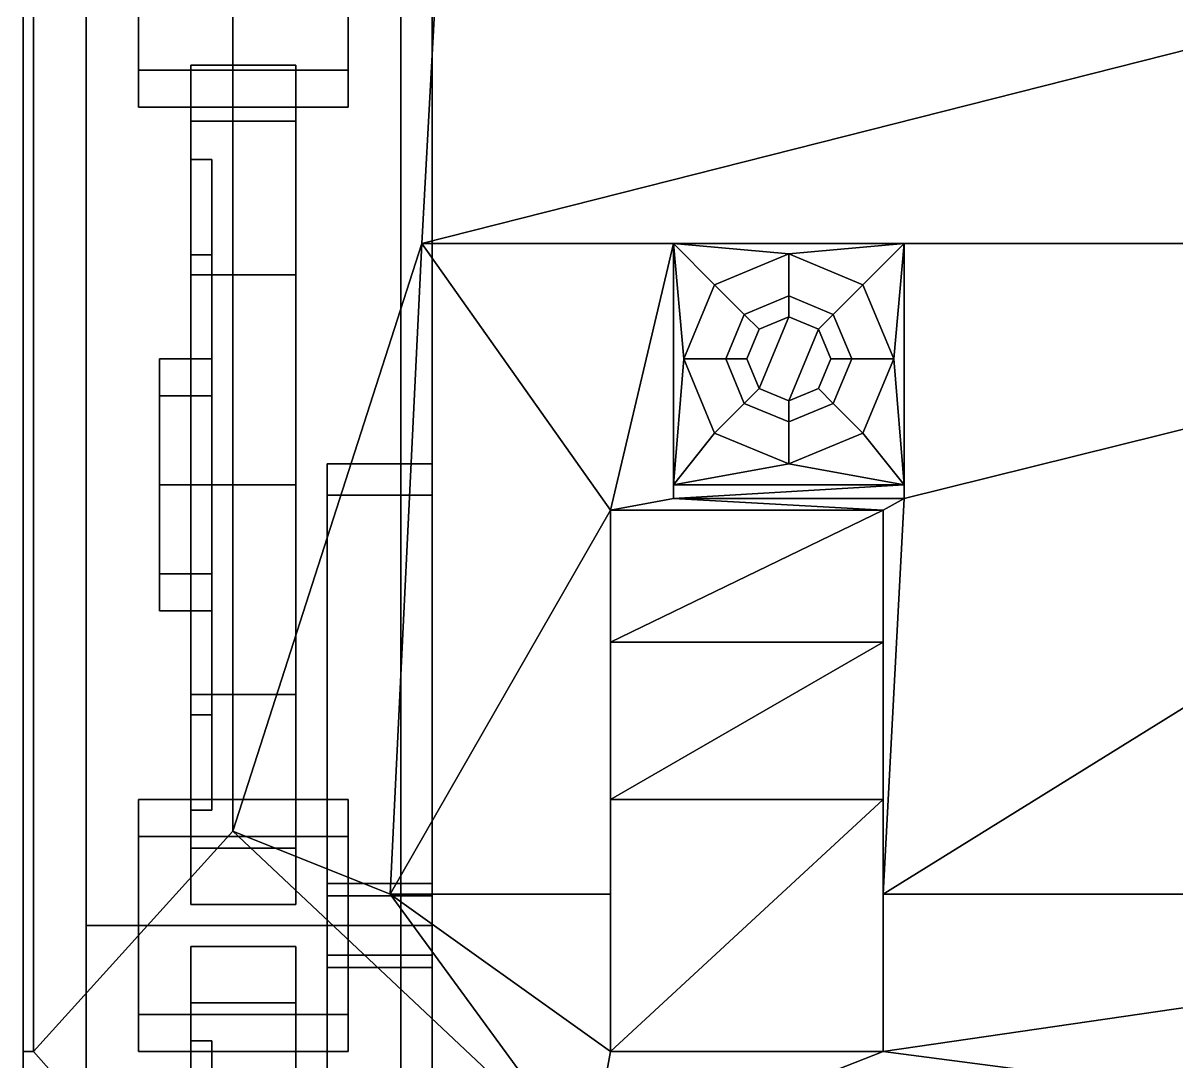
# Model space of a CAD drawing. Header units: millimetres. Extents: x -1.1 to 1.1, y -2.39 to 6.79.
# Drawn here: x -1.1 to 0, y -1.01 to -0.02 of the extents above; entities that cross this region are included whole.
import ezdxf

# ---------------------------------------------------------------- set-up
doc = ezdxf.new("R2010")
doc.units = ezdxf.units.MM
for name, color, linetype in [('fenders', 6, 'Continuous'), ('suspension', 5, 'Continuous'), ('tracks', 3, 'Continuous'), ('wheels', 2, 'Continuous')]:
    doc.layers.add(name, color=color, linetype=linetype)

msp = doc.modelspace()

# ---------------------------------------------------------------- linework, layer by layer
for points in [[(-0.71, 2.01, 1.05), (-0.71, 2.19, 0.4200000000000003), (-0.71, -1.46, 1), (-0.71, 0.5689280868385347, 1.049728629579376)], [(-0.71, 2.19, 0.4199999999999999), (-0.71, 2.1, 0.3300000000000003), (-0.71, -1.35, 0.33), (-0.71, -1.46, 1)], [(-0.71, -1.35, 0.33), (-0.71, 2.1, 0.3300000000000003), (0.71, 2.1, 0.3300000000000003), (0.71, -1.35, 0.33)], [(-0.9, -0.79, 1.65), (-0.9, 0.41, 1.62), (-1.09, 0.58, 1.01), (-1.09, -1, 1.07)], [(-0.71, -1.46, 1), (-0.71, 0.5577226520776869, 1.089936366074182), (-0.71, 0.5689280868385347, 1.049728629579376)], [(-0.71, -1.460000000000001, 0.9999999999999999), (-0.71, -1.429753086419753, 1.09), (-0.71, 0.5577226520776869, 1.089936366074182)], [(-0.7199999999999999, -0.23, 1.89), (-0.7000000000000007, 0.13, 1.89), (-0.9, 0.4100000000000004, 1.62), (-0.9, -0.79, 1.65)], [(-0.72, -0.23, 1.91), (0.72, -0.2300000000000001, 1.91), (0.7000000000000001, 0.13, 1.91), (-0.72, -0.23, 1.91)], [(-0.72, -0.23, 1.91), (0.7000000000000001, 0.13, 1.91), (-0.7000000000000001, 0.13, 1.91), (-0.72, -0.23, 1.91)], [(-0.7199999999999992, -0.23, 1.91), (-0.7000000000000001, 0.13, 1.91), (-0.7000000000000008, 0.1299999999999996, 1.890000000000001), (-0.72, -0.2299999999999998, 1.89)], [(-0.75, -0.85, 1.79), (-0.72, -0.2299999999999998, 1.89), (-0.9, -0.79, 1.65), (-0.75, -0.85, 1.79)], [(-0.54, -0.4840401146131806, 1.849025787965616), (-0.72, -0.23, 1.89), (-0.75, -0.85, 1.79), (-0.54, -0.4840401146131806, 1.849025787965616)], [(-0.48, -0.23, 1.89), (-0.72, -0.23, 1.89), (-0.54, -0.4840401146131806, 1.849025787965616), (-0.48, -0.23, 1.89)], [(0.7199999999999999, -0.2300000000000001, 1.91), (-0.7200000000000001, -0.23, 1.91), (-0.7200000000000009, -0.2300000000000005, 1.890000000000001), (0.7199999999999995, -0.2300000000000003, 1.89)], [(-0.48, -0.4730681818181818, 1.850795454545455), (-0.48, -0.23, 1.89), (-0.54, -0.4840401146131806, 1.849025787965616), (-0.48, -0.4730681818181818, 1.850795454545455)], [(-0.48, -0.4730681818181818, 1.850795454545455), (-0.4799999999999999, -0.46, 1.89), (-0.48, -0.23, 1.89), (-0.48, -0.4730681818181818, 1.850795454545455)], [(-0.4799999999999999, -0.4599999999999994, 1.89), (-0.47, -0.3400000000000001, 1.89), (-0.48, -0.23, 1.89), (-0.4799999999999999, -0.4599999999999994, 1.89)], [(-0.47, -0.3400000000000001, 1.89), (-0.4407106781186548, -0.2692893218813454, 1.89), (-0.48, -0.23, 1.89), (-0.47, -0.3400000000000001, 1.89)], [(-0.4407106781186548, -0.2692893218813454, 1.89), (-0.37, -0.2400000000000002, 1.89), (-0.48, -0.2299999999999999, 1.89), (-0.4407106781186548, -0.2692893218813454, 1.89)], [(-0.37, -0.2400000000000002, 1.89), (-0.26, -0.23, 1.89), (-0.4799999999999993, -0.23, 1.89), (-0.37, -0.2400000000000002, 1.89)], [(-0.2992893218813453, -0.2692893218813454, 1.89), (-0.2600000000000003, -0.23, 1.89), (-0.37, -0.2400000000000002, 1.89), (-0.2992893218813453, -0.2692893218813454, 1.89)], [(-0.27, -0.3400000000000001, 1.89), (-0.26, -0.23, 1.89), (-0.2992893218813453, -0.2692893218813454, 1.89), (-0.27, -0.3400000000000001, 1.89)], [(0.72, -0.23, 1.89), (-0.2799999999999999, -0.85, 1.79), (0.75, -0.8500000000000001, 1.79), (0.72, -0.23, 1.89)], [(0.7199999999999995, -0.2300000000000003, 1.89), (-0.26, -0.4730681818181818, 1.850795454545455), (-0.2799999999999998, -0.85, 1.79), (0.7199999999999995, -0.2300000000000003, 1.89)], [(-0.26, -0.46, 1.89), (-0.26, -0.23, 1.89), (-0.27, -0.3400000000000001, 1.89), (-0.26, -0.46, 1.89)], [(0.72, -0.23, 1.89), (-0.2599999999999999, -0.23, 1.89), (-0.26, -0.4730681818181818, 1.850795454545455), (0.72, -0.23, 1.89)], [(-0.26, -0.4730681818181818, 1.850795454545455), (-0.26, -0.23, 1.89), (-0.26, -0.46, 1.89), (-0.26, -0.4730681818181818, 1.850795454545455)], [(-0.37, -0.2400000000000002, 1.89), (-0.4407106781186548, -0.2692893218813454, 1.89), (-0.4124264068711929, -0.2975735931288073, 1.94), (-0.37, -0.2800000000000001, 1.94)], [(-0.2992893218813453, -0.2692893218813454, 1.89), (-0.37, -0.2400000000000002, 1.89), (-0.37, -0.2800000000000001, 1.94), (-0.3275735931288071, -0.2975735931288073, 1.94)], [(-0.4407106781186548, -0.2692893218813454, 1.89), (-0.47, -0.3400000000000001, 1.89), (-0.43, -0.3400000000000001, 1.94), (-0.4124264068711929, -0.2975735931288073, 1.94)], [(-0.27, -0.3400000000000001, 1.89), (-0.2992893218813453, -0.2692893218813454, 1.89), (-0.3275735931288071, -0.2975735931288073, 1.94), (-0.31, -0.3400000000000001, 1.94)], [(-0.37, -0.2800000000000001, 1.94), (-0.4124264068711929, -0.2975735931288073, 1.94), (-0.4124264068711929, -0.2975735931288073, 1.97), (-0.37, -0.2800000000000001, 1.97)], [(-0.37, -0.2800000000000001, 2.14), (-0.4124264068711929, -0.2975735931288073, 2.14), (-0.4124264068711929, -0.2975735931288073, 2.22), (-0.37, -0.2800000000000001, 2.22)], [(-0.37, -0.3000000000000001, 2.12), (-0.3982842712474619, -0.3117157287525382, 2.12), (-0.4124264068711929, -0.2975735931288073, 2.14), (-0.37, -0.2800000000000001, 2.14)], [(-0.37, -0.2800000000000001, 1.97), (-0.4124264068711929, -0.2975735931288073, 1.97), (-0.3982842712474619, -0.3117157287525382, 1.99), (-0.37, -0.3000000000000001, 1.99)], [(-0.3982842712474619, -0.3117157287525382, 2.240000000000001), (-0.37, -0.3000000000000001, 2.240000000000001), (-0.37, -0.2800000000000001, 2.220000000000001), (-0.4124264068711929, -0.2975735931288073, 2.220000000000001)], [(-0.3275735931288071, -0.2975735931288073, 1.94), (-0.37, -0.2800000000000001, 1.94), (-0.37, -0.2800000000000001, 1.97), (-0.3275735931288071, -0.2975735931288073, 1.97)], [(-0.3275735931288071, -0.2975735931288073, 2.14), (-0.37, -0.2800000000000001, 2.14), (-0.37, -0.2800000000000001, 2.22), (-0.3275735931288071, -0.2975735931288073, 2.22)], [(-0.3417157287525381, -0.3117157287525382, 2.12), (-0.37, -0.3000000000000001, 2.12), (-0.37, -0.2800000000000001, 2.14), (-0.3275735931288071, -0.2975735931288073, 2.14)], [(-0.3275735931288071, -0.2975735931288073, 1.97), (-0.37, -0.2800000000000001, 1.97), (-0.37, -0.3000000000000001, 1.99), (-0.3417157287525381, -0.3117157287525382, 1.99)], [(-0.37, -0.3000000000000001, 2.240000000000001), (-0.3417157287525381, -0.3117157287525382, 2.240000000000001), (-0.3275735931288071, -0.2975735931288073, 2.220000000000001), (-0.37, -0.2800000000000001, 2.220000000000001)], [(-0.4124264068711929, -0.2975735931288073, 1.94), (-0.43, -0.3400000000000001, 1.94), (-0.43, -0.3400000000000001, 1.97), (-0.4124264068711929, -0.2975735931288073, 1.97)], [(-0.4124264068711929, -0.2975735931288073, 2.14), (-0.43, -0.3400000000000001, 2.14), (-0.43, -0.3400000000000001, 2.22), (-0.4124264068711929, -0.2975735931288073, 2.22)], [(-0.3982842712474619, -0.3117157287525382, 2.12), (-0.41, -0.3400000000000001, 2.12), (-0.43, -0.3400000000000001, 2.14), (-0.4124264068711929, -0.2975735931288073, 2.14)], [(-0.4124264068711929, -0.2975735931288073, 1.97), (-0.43, -0.3400000000000001, 1.97), (-0.41, -0.3400000000000001, 1.99), (-0.3982842712474619, -0.3117157287525382, 1.99)], [(-0.41, -0.3400000000000001, 2.240000000000001), (-0.3982842712474619, -0.3117157287525382, 2.240000000000001), (-0.4124264068711929, -0.2975735931288073, 2.220000000000001), (-0.43, -0.3400000000000001, 2.220000000000001)], [(-0.37, -0.3000000000000001, 2.240000000000001), (-0.3982842712474619, -0.3117157287525382, 2.240000000000001), (-0.41, -0.3400000000000001, 2.240000000000001), (-0.398284271247462, -0.3682842712474617, 2.240000000000001)], [(-0.37, -0.3000000000000001, 1.99), (-0.3982842712474619, -0.3117157287525382, 1.99), (-0.3982842712474619, -0.3117157287525382, 2.12), (-0.37, -0.3000000000000001, 2.12)], [(-0.3417157287525381, -0.3117157287525382, 2.240000000000001), (-0.37, -0.3000000000000001, 2.240000000000001), (-0.398284271247462, -0.3682842712474617, 2.240000000000001), (-0.37, -0.3800000000000002, 2.240000000000001)], [(-0.3417157287525381, -0.3117157287525382, 1.99), (-0.37, -0.3000000000000001, 1.99), (-0.37, -0.3000000000000001, 2.12), (-0.3417157287525381, -0.3117157287525382, 2.12)], [(-0.33, -0.3400000000000001, 2.12), (-0.3417157287525381, -0.3117157287525382, 2.12), (-0.3275735931288071, -0.2975735931288073, 2.14), (-0.31, -0.3400000000000001, 2.14)], [(-0.31, -0.3400000000000001, 1.97), (-0.3275735931288071, -0.2975735931288073, 1.97), (-0.3417157287525381, -0.3117157287525382, 1.99), (-0.33, -0.3400000000000001, 1.99)], [(-0.3417157287525381, -0.3117157287525382, 2.240000000000001), (-0.33, -0.3400000000000001, 2.240000000000001), (-0.31, -0.3400000000000001, 2.220000000000001), (-0.3275735931288071, -0.2975735931288073, 2.220000000000001)], [(-0.31, -0.3400000000000001, 1.94), (-0.3275735931288071, -0.2975735931288073, 1.94), (-0.3275735931288071, -0.2975735931288073, 1.97), (-0.31, -0.3400000000000001, 1.97)], [(-0.31, -0.3400000000000001, 2.14), (-0.3275735931288071, -0.2975735931288073, 2.14), (-0.3275735931288071, -0.2975735931288073, 2.22), (-0.31, -0.3400000000000001, 2.22)], [(-0.3982842712474619, -0.3117157287525382, 1.99), (-0.41, -0.3400000000000001, 1.99), (-0.41, -0.3400000000000001, 2.12), (-0.3982842712474619, -0.3117157287525382, 2.12)], [(-0.33, -0.3400000000000001, 2.240000000000001), (-0.3417157287525381, -0.3117157287525382, 2.240000000000001), (-0.3700000000000001, -0.3799999999999998, 2.240000000000001), (-0.3417157287525381, -0.368284271247462, 2.240000000000001)], [(-0.33, -0.3400000000000001, 1.99), (-0.3417157287525381, -0.3117157287525382, 1.99), (-0.3417157287525381, -0.3117157287525382, 2.12), (-0.33, -0.3400000000000001, 2.12)], [(-0.48, -0.46, 1.89), (-0.4407106781186548, -0.4107106781186549, 1.89), (-0.47, -0.3400000000000001, 1.89), (-0.48, -0.46, 1.89)], [(-0.47, -0.3400000000000001, 1.89), (-0.4407106781186548, -0.4107106781186549, 1.89), (-0.4124264068711929, -0.3824264068711929, 1.94), (-0.43, -0.3400000000000001, 1.94)], [(-0.43, -0.3400000000000001, 1.94), (-0.4124264068711929, -0.3824264068711929, 1.94), (-0.4124264068711929, -0.3824264068711929, 1.97), (-0.43, -0.3400000000000001, 1.97)], [(-0.43, -0.3400000000000001, 2.14), (-0.4124264068711929, -0.3824264068711929, 2.14), (-0.4124264068711929, -0.3824264068711929, 2.22), (-0.43, -0.3400000000000001, 2.22)], [(-0.41, -0.3400000000000001, 2.12), (-0.3982842712474619, -0.368284271247462, 2.12), (-0.4124264068711929, -0.3824264068711929, 2.14), (-0.43, -0.3400000000000001, 2.14)], [(-0.43, -0.3400000000000001, 1.97), (-0.4124264068711929, -0.3824264068711929, 1.97), (-0.3982842712474619, -0.368284271247462, 1.99), (-0.41, -0.3400000000000001, 1.99)], [(-0.3982842712474619, -0.368284271247462, 2.240000000000001), (-0.41, -0.3400000000000001, 2.240000000000001), (-0.43, -0.3400000000000001, 2.220000000000001), (-0.4124264068711929, -0.3824264068711929, 2.220000000000001)], [(-0.41, -0.3400000000000001, 1.99), (-0.3982842712474619, -0.368284271247462, 1.99), (-0.3982842712474619, -0.368284271247462, 2.12), (-0.41, -0.3400000000000001, 2.12)], [(-0.3417157287525381, -0.368284271247462, 2.12), (-0.33, -0.3400000000000001, 2.12), (-0.31, -0.3400000000000001, 2.14), (-0.3275735931288071, -0.3824264068711929, 2.14)], [(-0.3417157287525381, -0.368284271247462, 1.99), (-0.33, -0.3400000000000001, 1.99), (-0.33, -0.3400000000000001, 2.12), (-0.3417157287525381, -0.368284271247462, 2.12)], [(-0.3275735931288071, -0.3824264068711929, 1.97), (-0.31, -0.3400000000000001, 1.97), (-0.33, -0.3400000000000001, 1.99), (-0.3417157287525381, -0.368284271247462, 1.99)], [(-0.33, -0.3400000000000001, 2.240000000000001), (-0.3417157287525381, -0.368284271247462, 2.240000000000001), (-0.3275735931288071, -0.3824264068711929, 2.220000000000001), (-0.31, -0.3400000000000001, 2.220000000000001)], [(-0.3275735931288071, -0.3824264068711929, 1.94), (-0.31, -0.3400000000000001, 1.94), (-0.31, -0.3400000000000001, 1.97), (-0.3275735931288071, -0.3824264068711929, 1.97)], [(-0.2992893218813453, -0.410710678118655, 1.89), (-0.27, -0.3400000000000001, 1.89), (-0.31, -0.3400000000000001, 1.94), (-0.3275735931288071, -0.3824264068711929, 1.94)], [(-0.3275735931288071, -0.3824264068711929, 2.14), (-0.31, -0.3400000000000001, 2.14), (-0.31, -0.3400000000000001, 2.22), (-0.3275735931288071, -0.3824264068711929, 2.22)], [(-0.26, -0.46, 1.89), (-0.27, -0.3400000000000001, 1.89), (-0.2992893218813453, -0.410710678118655, 1.89), (-0.26, -0.46, 1.89)], [(-0.3982842712474619, -0.368284271247462, 2.12), (-0.37, -0.3800000000000002, 2.12), (-0.37, -0.4000000000000002, 2.14), (-0.4124264068711929, -0.3824264068711929, 2.14)], [(-0.4124264068711929, -0.3824264068711929, 1.97), (-0.37, -0.4000000000000002, 1.97), (-0.37, -0.3800000000000002, 1.99), (-0.3982842712474619, -0.368284271247462, 1.99)], [(-0.37, -0.3800000000000002, 2.240000000000001), (-0.3982842712474619, -0.368284271247462, 2.240000000000001), (-0.4124264068711929, -0.3824264068711929, 2.220000000000001), (-0.37, -0.4000000000000001, 2.220000000000001)], [(-0.3982842712474619, -0.368284271247462, 1.99), (-0.37, -0.3800000000000002, 1.99), (-0.37, -0.3800000000000002, 2.12), (-0.3982842712474619, -0.368284271247462, 2.12)], [(-0.37, -0.3800000000000002, 2.12), (-0.3417157287525381, -0.368284271247462, 2.12), (-0.3275735931288071, -0.3824264068711929, 2.14), (-0.37, -0.4000000000000002, 2.14)], [(-0.37, -0.3800000000000002, 1.99), (-0.3417157287525381, -0.368284271247462, 1.99), (-0.3417157287525381, -0.368284271247462, 2.12), (-0.37, -0.3800000000000002, 2.12)], [(-0.37, -0.4000000000000002, 1.97), (-0.3275735931288071, -0.3824264068711929, 1.97), (-0.3417157287525381, -0.368284271247462, 1.99), (-0.37, -0.3800000000000002, 1.99)], [(-0.3417157287525381, -0.368284271247462, 2.240000000000001), (-0.37, -0.3800000000000002, 2.240000000000001), (-0.37, -0.4000000000000001, 2.220000000000001), (-0.3275735931288071, -0.3824264068711929, 2.220000000000001)], [(-0.4407106781186548, -0.4107106781186549, 1.89), (-0.37, -0.4400000000000001, 1.89), (-0.37, -0.4000000000000002, 1.94), (-0.4124264068711929, -0.3824264068711929, 1.94)], [(-0.4124264068711929, -0.3824264068711929, 1.94), (-0.37, -0.4000000000000002, 1.94), (-0.37, -0.4000000000000002, 1.97), (-0.4124264068711929, -0.3824264068711929, 1.97)], [(-0.4124264068711929, -0.3824264068711929, 2.14), (-0.37, -0.4000000000000002, 2.14), (-0.37, -0.4000000000000002, 2.22), (-0.4124264068711929, -0.3824264068711929, 2.22)], [(-0.37, -0.4000000000000002, 1.94), (-0.3275735931288071, -0.3824264068711929, 1.94), (-0.3275735931288071, -0.3824264068711929, 1.97), (-0.37, -0.4000000000000002, 1.97)], [(-0.37, -0.4400000000000001, 1.89), (-0.2992893218813453, -0.410710678118655, 1.89), (-0.3275735931288071, -0.3824264068711929, 1.94), (-0.37, -0.4000000000000002, 1.94)], [(-0.37, -0.4000000000000002, 2.14), (-0.3275735931288071, -0.3824264068711929, 2.14), (-0.3275735931288071, -0.3824264068711929, 2.22), (-0.37, -0.4000000000000002, 2.22)], [(-0.48, -0.46, 1.89), (-0.37, -0.4400000000000001, 1.89), (-0.4407106781186548, -0.4107106781186549, 1.89), (-0.48, -0.46, 1.89)], [(-0.26, -0.46, 1.89), (-0.2992893218813453, -0.410710678118655, 1.89), (-0.37, -0.4400000000000001, 1.89), (-0.26, -0.46, 1.89)], [(-0.4799999999999996, -0.46, 1.89), (-0.26, -0.46, 1.89), (-0.37, -0.4400000000000001, 1.89), (-0.4799999999999996, -0.46, 1.89)], [(-0.48, -0.4730681818181818, 1.850795454545455), (-0.26, -0.4730681818181818, 1.850795454545455), (-0.26, -0.46, 1.89), (-0.48, -0.4730681818181818, 1.850795454545455)], [(-0.48, -0.4730681818181818, 1.850795454545455), (-0.26, -0.46, 1.89), (-0.48, -0.46, 1.89), (-0.48, -0.4730681818181818, 1.850795454545455)], [(-0.54, -0.4840401146131806, 1.849025787965616), (-0.28, -0.4840401146131806, 1.849025787965616), (-0.48, -0.4730681818181818, 1.850795454545455), (-0.54, -0.4840401146131806, 1.849025787965616)], [(-0.28, -0.4840401146131806, 1.849025787965616), (-0.26, -0.4730681818181818, 1.850795454545455), (-0.48, -0.4730681818181818, 1.850795454545455), (-0.28, -0.4840401146131806, 1.849025787965616)], [(-0.26, -0.4730681818181818, 1.850795454545455), (-0.28, -0.4840401146131806, 1.849025787965616), (-0.2799999999999998, -0.85, 1.79), (-0.26, -0.4730681818181818, 1.850795454545455)], [(-0.54, -0.8499999999999999, 1.79), (-0.54, -0.4840401146131806, 1.849025787965616), (-0.7499999999999997, -0.8500000000000001, 1.79), (-0.54, -0.8499999999999999, 1.79)], [(-0.54, -0.61, 1.93), (-0.28, -0.61, 1.93), (-0.28, -0.4840401146131806, 1.849025787965616), (-0.54, -0.61, 1.93)], [(-0.54, -0.61, 1.93), (-0.28, -0.4840401146131806, 1.849025787965616), (-0.54, -0.4840401146131806, 1.849025787965616), (-0.54, -0.61, 1.93)], [(-0.54, -0.76, 1.97), (-0.54, -0.4840401146131806, 1.849025787965616), (-0.54, -0.8499999999999999, 1.79), (-0.54, -0.76, 1.97)], [(-0.54, -0.61, 1.93), (-0.54, -0.4840401146131806, 1.849025787965616), (-0.54, -0.76, 1.97), (-0.54, -0.61, 1.93)], [(-0.2799999999999997, -0.8499999999999999, 1.79), (-0.28, -0.4840401146131806, 1.849025787965616), (-0.28, -0.76, 1.97), (-0.2799999999999997, -0.8499999999999999, 1.79)], [(-0.28, -0.76, 1.97), (-0.28, -0.4840401146131806, 1.849025787965616), (-0.28, -0.61, 1.93), (-0.28, -0.76, 1.97)], [(-0.54, -0.76, 1.97), (-0.28, -0.61, 1.93), (-0.54, -0.61, 1.93), (-0.54, -0.76, 1.97)], [(-0.54, -0.76, 1.97), (-0.28, -0.76, 1.97), (-0.28, -0.61, 1.93), (-0.54, -0.76, 1.97)], [(-0.54, -1, 1.96), (-0.28, -0.76, 1.97), (-0.54, -0.76, 1.97), (-0.54, -1, 1.96)], [(-0.54, -1, 1.96), (-0.28, -1, 1.96), (-0.28, -0.76, 1.97), (-0.54, -1, 1.96)], [(-0.54, -1, 1.96), (-0.54, -0.76, 1.97), (-0.54, -0.8499999999999999, 1.79), (-0.54, -1, 1.96)], [(-0.2800000000000001, -0.8499999999999999, 1.79), (-0.28, -0.76, 1.97), (-0.28, -1, 1.96), (-0.2800000000000001, -0.8499999999999999, 1.79)], [(-0.56, -1.11, 1.74), (-0.9, -0.79, 1.65), (-1.09, -1, 1.07), (-0.71, -1.429753086419753, 1.09)], [(-0.56, -1.11, 1.74), (-0.75, -0.8499999999999999, 1.79), (-0.9, -0.79, 1.65), (-0.56, -1.11, 1.74)], [(-0.56, -1.11, 1.74), (-0.54, -1, 1.761153846153846), (-0.75, -0.8499999999999999, 1.79), (-0.56, -1.11, 1.74)], [(-0.54, -1, 1.761153846153846), (-0.54, -0.8499999999999999, 1.79), (-0.75, -0.8499999999999999, 1.79), (-0.54, -1, 1.761153846153846)], [(-0.54, -1, 1.761153846153846), (-0.54, -1, 1.96), (-0.54, -0.8499999999999999, 1.79), (-0.54, -1, 1.761153846153846)], [(-0.28, -1, 1.761153846153846), (0.75, -0.8500000000000001, 1.79), (-0.2799999999999999, -0.85, 1.79), (-0.28, -1, 1.761153846153846)], [(0.56, -1.11, 1.74), (0.75, -0.8500000000000001, 1.79), (-0.2800000000000001, -1, 1.761153846153846), (0.56, -1.11, 1.74)], [(-0.2800000000000002, -1, 1.761153846153846), (-0.2799999999999997, -0.85, 1.79), (-0.28, -1, 1.96), (-0.2800000000000002, -1, 1.761153846153846)], [(-0.56, -1.11, 1.74), (0.56, -1.11, 1.74), (-0.28, -1, 1.761153846153846), (-0.56, -1.11, 1.74)], [(-0.56, -1.11, 1.74), (-0.28, -1, 1.761153846153846), (-0.54, -1, 1.761153846153846), (-0.56, -1.11, 1.74)], [(-0.54, -1, 1.761153846153846), (-0.28, -1, 1.96), (-0.54, -1, 1.96), (-0.54, -1, 1.761153846153846)], [(-0.54, -1, 1.761153846153846), (-0.28, -1, 1.761153846153846), (-0.28, -1, 1.96), (-0.54, -1, 1.761153846153846)]]:
    msp.add_3dface(points)
at = {"layer": 'fenders'}
for points in [[(-1.09, -1, 1.07), (-1.09, 0.5800000000000001, 1.01), (-1.1, 0.5800000000000001, 1.01), (-1.1, -1, 1.07)], [(-1.1, -1, 1.07), (-1.1, 0.5800000000000001, 1.01), (-1.1, 0.5800000000000001, 0.98), (-1.1, -1, 1.04)], [(-0.71, -1.429753086419753, 1.09), (-1.09, -1, 1.07), (-1.1, -0.9999999999999998, 1.07), (-1.1, -1.43, 1.09)], [(-1.1, -1.43, 1.09), (-1.1, -0.9999999999999998, 1.07), (-1.1, -0.9999999999999998, 1.04), (-1.1, -1.43, 1.06)]]:
    msp.add_3dface(points, dxfattribs=at)
at = {"layer": 'suspension'}
for points in [[(-0.81, -0.4399999999999997, 0.52), (-0.81, -0.4399999999999997, 0.38), (-0.81, -0.47, 0.38), (-0.81, -0.88, 0.41)], [(-0.81, -0.47, 0.38), (-0.81, -0.4399999999999997, 0.38), (-0.71, -0.4399999999999997, 0.38), (-0.71, -0.47, 0.38)], [(-0.81, -0.8399999999999999, 0.65), (-0.81, -0.4399999999999997, 0.52), (-0.8099999999999999, -0.8799999999999997, 0.41), (-0.8099999999999999, -0.8399999999999999, 0.65)], [(-0.71, -0.8399999999999999, 0.65), (-0.71, -0.4399999999999997, 0.52), (-0.81, -0.4399999999999997, 0.52), (-0.81, -0.8399999999999999, 0.65)], [(-0.71, -0.4399999999999997, 0.52), (-0.71, -0.4399999999999997, 0.38), (-0.81, -0.4399999999999997, 0.38), (-0.81, -0.4399999999999997, 0.52)], [(-0.81, -0.88, 0.41), (-0.81, -0.47, 0.38), (-0.71, -0.47, 0.38), (-0.71, -0.88, 0.41)], [(-0.8099999999999999, -0.8799999999999997, 0.41), (-0.81, -1.32, 0.52), (-0.8099999999999999, -0.9199999999999998, 0.65), (-0.8099999999999999, -0.8399999999999999, 0.65)], [(-0.81, -0.851715728752538, 0.3417157287525381), (-0.81, -0.8399999999999999, 0.37), (-0.7100000000000001, -0.8399999999999999, 0.37), (-0.7100000000000001, -0.851715728752538, 0.3417157287525381)], [(-0.81, -0.8399999999999999, 0.37), (-0.81, -0.851715728752538, 0.3982842712474619), (-0.7100000000000001, -0.851715728752538, 0.3982842712474619), (-0.7100000000000001, -0.8399999999999999, 0.37)], [(-0.81, -0.8399999999999999, 0.37), (-0.81, -0.9082842712474618, 0.3982842712474619), (-0.81, -0.8799999999999999, 0.41), (-0.81, -0.851715728752538, 0.3982842712474619)], [(-0.81, -0.851715728752538, 0.3417157287525381), (-0.81, -0.9199999999999999, 0.37), (-0.81, -0.9082842712474618, 0.3982842712474619), (-0.81, -0.8399999999999999, 0.37)], [(-0.8099999999999999, -0.8399999999999999, 0.65), (-0.8099999999999999, -0.9199999999999998, 0.65), (-0.7099999999999999, -0.9199999999999998, 0.65), (-0.71, -0.8399999999999999, 0.65)], [(-0.81, -0.8799999999999999, 0.33), (-0.81, -0.851715728752538, 0.3417157287525381), (-0.7100000000000001, -0.851715728752538, 0.3417157287525381), (-0.7100000000000001, -0.8799999999999999, 0.33)], [(-0.81, -0.851715728752538, 0.3982842712474619), (-0.81, -0.8799999999999999, 0.41), (-0.7100000000000001, -0.8799999999999999, 0.41), (-0.7100000000000001, -0.851715728752538, 0.3982842712474619)], [(-0.81, -0.8799999999999999, 0.33), (-0.81, -0.9082842712474618, 0.3417157287525381), (-0.81, -0.9199999999999999, 0.37), (-0.81, -0.851715728752538, 0.3417157287525381)], [(-0.81, -0.9082842712474618, 0.3417157287525381), (-0.81, -0.8799999999999999, 0.33), (-0.7100000000000001, -0.8799999999999999, 0.33), (-0.7100000000000001, -0.9082842712474618, 0.3417157287525381)], [(-0.81, -0.8799999999999999, 0.41), (-0.81, -0.9082842712474618, 0.3982842712474619), (-0.7100000000000001, -0.9082842712474618, 0.3982842712474619), (-0.7100000000000001, -0.8799999999999999, 0.41)], [(-0.8099999999999999, -1.29, 0.38), (-0.81, -1.32, 0.38), (-0.81, -1.32, 0.52), (-0.8099999999999999, -0.8799999999999997, 0.41)], [(-0.7099999999999999, -0.8799999999999997, 0.41), (-0.7099999999999999, -1.29, 0.38), (-0.8099999999999999, -1.29, 0.38), (-0.8099999999999999, -0.8799999999999997, 0.41)], [(-0.81, -0.9199999999999999, 0.37), (-0.81, -0.9082842712474618, 0.3417157287525381), (-0.7100000000000001, -0.9082842712474618, 0.3417157287525381), (-0.7100000000000001, -0.9199999999999999, 0.37)], [(-0.81, -0.9082842712474618, 0.3982842712474619), (-0.81, -0.9199999999999999, 0.37), (-0.7100000000000001, -0.9199999999999999, 0.37), (-0.7100000000000001, -0.9082842712474618, 0.3982842712474619)], [(-0.8099999999999999, -0.9199999999999998, 0.65), (-0.81, -1.32, 0.52), (-0.71, -1.32, 0.52), (-0.7099999999999999, -0.9199999999999998, 0.65)]]:
    msp.add_3dface(points, dxfattribs=at)
at = {"layer": 'tracks'}
for points in [[(-0.74, 1.4, -0.0199999999999998), (-0.74, -1.38, -0.0199999999999998), (-1.04, -1.38, -0.0199999999999998), (-1.04, 1.4, -0.0199999999999998)], [(-1.04, 1.4, -0.0199999999999998), (-1.04, -1.38, -0.0199999999999998), (-1.04, -1.37), (-1.04, 1.39)], [(-0.74, -1.37), (-0.74, -1.38, -0.0199999999999998), (-0.74, 1.4, -0.0199999999999998), (-0.74, 1.39)], [(-1.04, 1.39), (-1.04, -1.37), (-0.74, -1.37), (-0.74, 1.39)], [(-1.04, 0.02000000000000002, 0.92), (-1.04, -0.88, 0.99), (-0.74, -0.88, 0.99), (-0.74, 0.02000000000000002, 0.92)], [(-1.04, -0.88, 0.97), (-1.04, -0.88, 0.99), (-1.04, 0.02000000000000002, 0.92), (-1.04, 0.02000000000000002, 0.9)], [(-0.74, 0.02000000000000002, 0.9), (-0.74, -0.88, 0.97), (-1.04, -0.88, 0.97), (-1.04, 0.02000000000000002, 0.9)], [(-0.74, 0.02000000000000002, 0.92), (-0.74, -0.88, 0.99), (-0.74, -0.88, 0.97), (-0.74, 0.02000000000000002, 0.9)], [(-1.04, -1.96, 1), (-1.04, -1.96, 1.02), (-1.04, -0.88, 0.99), (-1.04, -0.88, 0.97)], [(-1.04, -0.88, 0.99), (-1.04, -1.96, 1.02), (-0.74, -1.96, 1.02), (-0.74, -0.88, 0.99)], [(-0.74, -0.88, 0.97), (-0.74, -1.96, 1), (-1.04, -1.96, 1), (-1.04, -0.88, 0.97)], [(-0.74, -0.88, 0.99), (-0.74, -1.96, 1.02), (-0.74, -1.96, 1), (-0.74, -0.88, 0.97)]]:
    msp.add_3dface(points, dxfattribs=at)
at = {"layer": 'wheels'}
for points in [[(-0.99, 0.1048528137423857, 0.8648528137423858), (-0.99, 0.02000000000000002, 0.66), (-0.99, -0.06485281374238568, 0.6951471862576143), (-0.99, -0.1, 0.78)], [(-0.99, 0.01999999999999999, 0.9), (-0.99, 0.1048528137423857, 0.8648528137423858), (-0.99, -0.09999999999999998, 0.78), (-0.99, -0.0648528137423857, 0.8648528137423858)], [(-0.79, 0.02000000000000002, 0.66), (-0.79, -0.06485281374238568, 0.6951471862576143), (-0.99, -0.06485281374238568, 0.6951471862576143), (-0.99, 0.02000000000000002, 0.66)], [(-0.79, -0.0648528137423857, 0.8648528137423858), (-0.79, 0.01999999999999999, 0.9), (-0.99, 0.01999999999999999, 0.9), (-0.99, -0.0648528137423857, 0.8648528137423858)], [(-0.79, -0.06485281374238568, 0.6951471862576143), (-0.79, -0.09999999999999999, 0.78), (-0.99, -0.09999999999999999, 0.78), (-0.99, -0.06485281374238568, 0.6951471862576143)], [(-0.79, -0.09999999999999999, 0.78), (-0.79, -0.0648528137423857, 0.8648528137423858), (-0.99, -0.0648528137423857, 0.8648528137423858), (-0.99, -0.09999999999999999, 0.78)], [(-0.94, -0.1135898384862246, 0.6000000000000003), (-0.94, -0.05999999999999983, 0.4000000000000004), (-0.94, -0.1499999999999999, 0.4), (-0.94, -0.2407968978321702, 0.6192031021678297)], [(-0.84, -0.1135898384862246, 0.6000000000000002), (-0.84, -0.05999999999999983, 0.4000000000000002), (-0.94, -0.05999999999999983, 0.4000000000000002), (-0.94, -0.1135898384862246, 0.6000000000000002)], [(-0.94, -0.05999999999999983, 0.3999999999999999), (-0.94, -0.1135898384862244, 0.2), (-0.94, -0.2407968978321702, 0.1807968978321701), (-0.94, -0.1500000000000001, 0.3999999999999999)], [(-0.84, -0.05999999999999983, 0.4000000000000002), (-0.84, -0.1135898384862244, 0.2000000000000003), (-0.94, -0.1135898384862244, 0.2000000000000003), (-0.94, -0.05999999999999983, 0.4000000000000002)], [(-0.84, -0.86, 0.4), (-0.84, -0.1135898384862244, 0.2000000000000003), (-0.84, -0.05999999999999983, 0.4), (-0.84, -0.8064101615137755, 0.6)], [(-0.84, -0.8064101615137755, 0.6), (-0.84, -0.05999999999999983, 0.4), (-0.84, -0.1135898384862246, 0.6000000000000002), (-0.84, -0.6599999999999999, 0.7464101615137755)], [(-0.94, -0.1135898384862244, 0.2), (-0.94, -0.2599999999999996, 0.05358983848622456), (-0.94, -0.2407968978321702, 0.1807968978321701)], [(-0.84, -0.1135898384862244, 0.2000000000000003), (-0.84, -0.2599999999999998, 0.05358983848622462), (-0.94, -0.2599999999999998, 0.05358983848622462), (-0.94, -0.1135898384862244, 0.2000000000000003)], [(-0.84, -0.26, 0.7464101615137755), (-0.84, -0.1135898384862246, 0.6000000000000002), (-0.94, -0.1135898384862246, 0.6000000000000002), (-0.94, -0.26, 0.7464101615137755)], [(-0.94, -0.26, 0.7464101615137755), (-0.94, -0.1135898384862246, 0.6000000000000002), (-0.94, -0.2407968978321702, 0.6192031021678297)], [(-0.84, -0.6599999999999999, 0.7464101615137755), (-0.84, -0.1135898384862246, 0.6000000000000002), (-0.84, -0.26, 0.7464101615137755), (-0.84, -0.46, 0.8)], [(-0.84, -0.8064101615137755, 0.2000000000000001), (-0.84, -0.2599999999999998, 0.05358983848622462), (-0.84, -0.1135898384862244, 0.2), (-0.84, -0.86, 0.4)], [(-0.9199999999999999, -0.1499999999999999, 0.4), (-0.9199999999999999, -0.2407968978321702, 0.6192031021678297), (-0.94, -0.2407968978321702, 0.6192031021678297), (-0.94, -0.1499999999999999, 0.4)], [(-0.9199999999999999, -0.2407968978321702, 0.1807968978321702), (-0.9199999999999999, -0.1499999999999999, 0.4), (-0.94, -0.1499999999999999, 0.4), (-0.94, -0.2407968978321702, 0.1807968978321702)], [(-0.9199999999999999, -0.2407968978321702, 0.6192031021678297), (-0.9199999999999999, -0.1499999999999999, 0.4), (-0.9199999999999999, -0.3399999999999999, 0.4000000000000002), (-0.9199999999999999, -0.3751471862576141, 0.4848528137423859)], [(-0.9199999999999999, -0.1499999999999999, 0.4), (-0.9199999999999999, -0.2407968978321702, 0.1807968978321702), (-0.9199999999999999, -0.3751471862576141, 0.3151471862576143), (-0.9199999999999999, -0.3399999999999999, 0.4000000000000002)], [(-0.9199999999999999, -0.2407968978321702, 0.6192031021678297), (-0.9199999999999999, -0.46, 0.71), (-0.94, -0.46, 0.71), (-0.94, -0.2407968978321702, 0.6192031021678297)], [(-0.94, -0.46, 0.8), (-0.94, -0.26, 0.7464101615137755), (-0.94, -0.2407968978321702, 0.6192031021678297), (-0.94, -0.46, 0.71)], [(-0.9199999999999999, -0.46, 0.09000000000000002), (-0.9199999999999999, -0.2407968978321702, 0.1807968978321702), (-0.94, -0.2407968978321702, 0.1807968978321702), (-0.94, -0.46, 0.09000000000000002)], [(-0.94, -0.2599999999999996, 0.05358983848622456), (-0.94, -0.4599999999999995), (-0.94, -0.4599999999999997, 0.08999999999999986), (-0.94, -0.2407968978321702, 0.1807968978321701)], [(-0.9199999999999999, -0.2407968978321702, 0.1807968978321702), (-0.9199999999999999, -0.46, 0.09000000000000002), (-0.9199999999999999, -0.4600000000000002, 0.28), (-0.9199999999999999, -0.3751471862576141, 0.3151471862576143)], [(-0.9199999999999999, -0.46, 0.71), (-0.9199999999999999, -0.2407968978321702, 0.6192031021678297), (-0.9199999999999999, -0.3751471862576141, 0.4848528137423859), (-0.9199999999999999, -0.46, 0.52)], [(-0.84, -0.46, 0.8), (-0.84, -0.26, 0.7464101615137755), (-0.94, -0.26, 0.7464101615137755), (-0.94, -0.46, 0.8)], [(-0.84, -0.2599999999999998, 0.05358983848622462), (-0.84, -0.46), (-0.94, -0.46), (-0.94, -0.2599999999999998, 0.05358983848622462)], [(-0.84, -0.6599999999999999, 0.05358983848622456), (-0.84, -0.46), (-0.84, -0.2599999999999998, 0.05358983848622462), (-0.84, -0.8064101615137755, 0.2000000000000001)], [(-0.97, -0.5448528137423856, 0.4848528137423857), (-0.97, -0.3400000000000001, 0.4), (-0.97, -0.3751471862576143, 0.3151471862576143), (-0.97, -0.5799999999999998, 0.4)], [(-0.97, -0.46, 0.52), (-0.97, -0.3751471862576143, 0.4848528137423858), (-0.97, -0.3400000000000001, 0.4), (-0.97, -0.5448528137423856, 0.4848528137423857)], [(-0.9199999999999999, -0.3400000000000001, 0.4), (-0.9199999999999999, -0.3751471862576143, 0.3151471862576143), (-0.97, -0.3751471862576143, 0.3151471862576143), (-0.97, -0.3400000000000001, 0.4)], [(-0.9199999999999999, -0.3751471862576143, 0.4848528137423858), (-0.9199999999999999, -0.3400000000000001, 0.4), (-0.97, -0.3400000000000001, 0.4), (-0.97, -0.3751471862576143, 0.4848528137423858)], [(-0.9199999999999999, -0.46, 0.52), (-0.9199999999999999, -0.3751471862576143, 0.4848528137423858), (-0.97, -0.3751471862576143, 0.4848528137423858), (-0.97, -0.46, 0.52)], [(-0.97, -0.5799999999999998, 0.4), (-0.97, -0.3751471862576143, 0.3151471862576143), (-0.97, -0.46, 0.28), (-0.97, -0.5448528137423856, 0.3151471862576143)], [(-0.9199999999999999, -0.3751471862576143, 0.3151471862576143), (-0.9199999999999999, -0.46, 0.28), (-0.97, -0.46, 0.28), (-0.97, -0.3751471862576143, 0.3151471862576143)], [(-0.9199999999999999, -0.46, 0.28), (-0.9199999999999999, -0.5448528137423856, 0.3151471862576143), (-0.97, -0.5448528137423856, 0.3151471862576143), (-0.97, -0.46, 0.28)], [(-0.9199999999999999, -0.5448528137423856, 0.4848528137423857), (-0.9199999999999999, -0.46, 0.52), (-0.97, -0.46, 0.52), (-0.97, -0.5448528137423856, 0.4848528137423857)], [(-0.94, -0.46), (-0.94, -0.6599999999999999, 0.05358983848622445), (-0.94, -0.6792031021678298, 0.1807968978321702), (-0.94, -0.46, 0.09000000000000008)], [(-0.84, -0.46), (-0.84, -0.6599999999999999, 0.05358983848622456), (-0.94, -0.6599999999999999, 0.05358983848622456), (-0.94, -0.46)], [(-0.9199999999999999, -0.6792031021678298, 0.1807968978321703), (-0.9199999999999999, -0.46, 0.09000000000000002), (-0.94, -0.46, 0.09000000000000002), (-0.94, -0.6792031021678298, 0.1807968978321703)], [(-0.94, -0.6600000000000006, 0.7464101615137751), (-0.94, -0.4600000000000006, 0.8000000000000002), (-0.94, -0.4600000000000002, 0.7100000000000001), (-0.94, -0.6792031021678298, 0.6192031021678296)], [(-0.84, -0.6599999999999999, 0.7464101615137755), (-0.84, -0.46, 0.8), (-0.94, -0.46, 0.8), (-0.94, -0.6599999999999999, 0.7464101615137755)], [(-0.9199999999999999, -0.46, 0.71), (-0.9199999999999999, -0.6792031021678298, 0.6192031021678298), (-0.94, -0.6792031021678298, 0.6192031021678298), (-0.94, -0.46, 0.71)], [(-0.9199999999999999, -0.6792031021678298, 0.6192031021678298), (-0.9199999999999999, -0.46, 0.71), (-0.9199999999999999, -0.46, 0.52), (-0.9199999999999999, -0.5448528137423858, 0.4848528137423856)], [(-0.9199999999999999, -0.46, 0.09000000000000002), (-0.9199999999999999, -0.6792031021678298, 0.1807968978321703), (-0.9199999999999999, -0.5448528137423858, 0.3151471862576144), (-0.9199999999999999, -0.4600000000000002, 0.28)], [(-0.9199999999999999, -0.5448528137423856, 0.3151471862576143), (-0.9199999999999999, -0.5799999999999998, 0.4), (-0.97, -0.5799999999999998, 0.4), (-0.97, -0.5448528137423856, 0.3151471862576143)], [(-0.9199999999999999, -0.5799999999999998, 0.4), (-0.9199999999999999, -0.5448528137423856, 0.4848528137423857), (-0.97, -0.5448528137423856, 0.4848528137423857), (-0.97, -0.5799999999999998, 0.4)], [(-0.9199999999999999, -0.77, 0.4000000000000001), (-0.9199999999999999, -0.6792031021678298, 0.6192031021678298), (-0.9199999999999999, -0.5448528137423858, 0.4848528137423856), (-0.9199999999999999, -0.5799999999999998, 0.3999999999999998)], [(-0.9199999999999999, -0.6792031021678298, 0.1807968978321703), (-0.9199999999999999, -0.77, 0.4000000000000001), (-0.9199999999999999, -0.5799999999999998, 0.3999999999999998), (-0.9199999999999999, -0.5448528137423858, 0.3151471862576144)], [(-0.94, -0.6599999999999999, 0.05358983848622445), (-0.94, -0.8064101615137753, 0.1999999999999996), (-0.94, -0.6792031021678298, 0.1807968978321702)], [(-0.84, -0.6599999999999999, 0.05358983848622456), (-0.84, -0.8064101615137755, 0.2000000000000001), (-0.94, -0.8064101615137755, 0.2000000000000001), (-0.94, -0.6599999999999999, 0.05358983848622456)], [(-0.84, -0.8064101615137755, 0.6), (-0.84, -0.6599999999999999, 0.7464101615137755), (-0.94, -0.6599999999999999, 0.7464101615137755), (-0.94, -0.8064101615137755, 0.6)], [(-0.94, -0.8064101615137756, 0.5999999999999995), (-0.94, -0.6600000000000004, 0.7464101615137751), (-0.94, -0.6792031021678298, 0.6192031021678296)], [(-0.94, -0.86, 0.3999999999999996), (-0.94, -0.8064101615137756, 0.5999999999999995), (-0.94, -0.6792031021678298, 0.6192031021678296), (-0.94, -0.7699999999999998, 0.3999999999999998)], [(-0.9199999999999999, -0.6792031021678298, 0.6192031021678298), (-0.9199999999999999, -0.77, 0.4000000000000001), (-0.94, -0.77, 0.4000000000000001), (-0.94, -0.6792031021678298, 0.6192031021678298)], [(-0.94, -0.8064101615137753, 0.1999999999999995), (-0.94, -0.8600000000000003, 0.3999999999999995), (-0.94, -0.7700000000000002, 0.3999999999999999), (-0.94, -0.6792031021678298, 0.1807968978321702)], [(-0.9199999999999999, -0.77, 0.4000000000000001), (-0.9199999999999999, -0.6792031021678298, 0.1807968978321703), (-0.94, -0.6792031021678298, 0.1807968978321703), (-0.94, -0.77, 0.4000000000000001)], [(-0.99, -0.7951471862576143, 0.9348528137423857), (-0.99, -0.76, 0.85), (-0.99, -0.7951471862576143, 0.7651471862576144), (-0.99, -0.88, 0.7300000000000001)], [(-0.79, -0.76, 0.85), (-0.79, -0.7951471862576143, 0.7651471862576144), (-0.99, -0.7951471862576143, 0.7651471862576144), (-0.99, -0.76, 0.85)], [(-0.79, -0.7951471862576143, 0.9348528137423857), (-0.79, -0.76, 0.85), (-0.99, -0.76, 0.85), (-0.99, -0.7951471862576143, 0.9348528137423857)], [(-0.99, -0.7951471862576143, 0.9348528137423857), (-0.99, -0.88, 0.73), (-0.99, -0.9648528137423857, 0.7651471862576142), (-0.99, -1, 0.85)], [(-0.79, -0.7951471862576143, 0.7651471862576144), (-0.79, -0.88, 0.73), (-0.99, -0.88, 0.73), (-0.99, -0.7951471862576143, 0.7651471862576144)], [(-0.99, -0.88, 0.97), (-0.99, -0.7951471862576143, 0.9348528137423857), (-0.99, -1, 0.85), (-0.99, -0.9648528137423857, 0.9348528137423857)], [(-0.79, -0.88, 0.97), (-0.79, -0.7951471862576143, 0.9348528137423857), (-0.99, -0.7951471862576143, 0.9348528137423857), (-0.99, -0.88, 0.97)], [(-0.84, -0.86, 0.4), (-0.84, -0.8064101615137755, 0.6), (-0.94, -0.8064101615137755, 0.6), (-0.94, -0.86, 0.4)], [(-0.84, -0.8064101615137755, 0.2000000000000001), (-0.84, -0.86, 0.4), (-0.94, -0.86, 0.4), (-0.94, -0.8064101615137755, 0.2000000000000001)], [(-0.79, -0.88, 0.73), (-0.79, -0.9648528137423857, 0.7651471862576142), (-0.99, -0.9648528137423857, 0.7651471862576142), (-0.99, -0.88, 0.73)], [(-0.79, -0.9648528137423857, 0.9348528137423857), (-0.79, -0.88, 0.97), (-0.99, -0.88, 0.97), (-0.99, -0.9648528137423857, 0.9348528137423857)], [(-0.84, -0.9535898384862247, 0.6000000000000002), (-0.84, -0.8999999999999999, 0.4000000000000002), (-0.94, -0.8999999999999999, 0.4000000000000002), (-0.94, -0.9535898384862247, 0.6000000000000002)], [(-0.94, -0.9535898384862247, 0.6000000000000003), (-0.94, -0.8999999999999999, 0.4000000000000004), (-0.94, -0.99, 0.4), (-0.94, -1.08079689783217, 0.6192031021678297)], [(-0.84, -0.8999999999999999, 0.4000000000000002), (-0.84, -0.9535898384862245, 0.2000000000000003), (-0.94, -0.9535898384862245, 0.2000000000000003), (-0.94, -0.8999999999999999, 0.4000000000000002)], [(-0.94, -0.8999999999999999, 0.3999999999999999), (-0.94, -0.9535898384862245, 0.2), (-0.94, -1.08079689783217, 0.1807968978321701), (-0.94, -0.9900000000000002, 0.3999999999999999)], [(-0.84, -1.646410161513776, 0.6), (-0.84, -0.8999999999999999, 0.4), (-0.84, -0.9535898384862247, 0.6000000000000002), (-0.84, -1.5, 0.7464101615137755)], [(-0.84, -1.7, 0.4), (-0.84, -0.9535898384862245, 0.2000000000000003), (-0.84, -0.8999999999999999, 0.4), (-0.84, -1.646410161513776, 0.6)], [(-0.84, -0.9535898384862245, 0.2000000000000003), (-0.84, -1.1, 0.05358983848622462), (-0.94, -1.1, 0.05358983848622462), (-0.94, -0.9535898384862245, 0.2000000000000003)], [(-0.94, -0.9535898384862245, 0.2), (-0.94, -1.1, 0.05358983848622456), (-0.94, -1.08079689783217, 0.1807968978321701)], [(-0.94, -1.1, 0.7464101615137755), (-0.94, -0.9535898384862247, 0.6000000000000002), (-0.94, -1.08079689783217, 0.6192031021678297)], [(-0.84, -1.1, 0.7464101615137755), (-0.84, -0.9535898384862247, 0.6000000000000002), (-0.94, -0.9535898384862247, 0.6000000000000002), (-0.94, -1.1, 0.7464101615137755)], [(-0.84, -1.646410161513776, 0.2000000000000001), (-0.84, -1.1, 0.05358983848622462), (-0.84, -0.9535898384862245, 0.2), (-0.84, -1.7, 0.4)], [(-0.84, -1.5, 0.7464101615137755), (-0.84, -0.9535898384862247, 0.6000000000000002), (-0.84, -1.1, 0.7464101615137755), (-0.84, -1.3, 0.8)], [(-0.79, -0.9648528137423857, 0.7651471862576142), (-0.79, -1, 0.85), (-0.99, -1, 0.85), (-0.99, -0.9648528137423857, 0.7651471862576142)], [(-0.79, -1, 0.85), (-0.79, -0.9648528137423857, 0.9348528137423857), (-0.99, -0.9648528137423857, 0.9348528137423857), (-0.99, -1, 0.85)], [(-0.9199999999999999, -0.99, 0.4), (-0.9199999999999999, -1.08079689783217, 0.6192031021678297), (-0.94, -1.08079689783217, 0.6192031021678297), (-0.94, -0.99, 0.4)], [(-0.9199999999999999, -1.08079689783217, 0.1807968978321702), (-0.9199999999999999, -0.99, 0.4), (-0.94, -0.99, 0.4), (-0.94, -1.08079689783217, 0.1807968978321702)], [(-0.9199999999999999, -1.08079689783217, 0.6192031021678297), (-0.9199999999999999, -0.99, 0.4), (-0.9199999999999999, -1.18, 0.4000000000000002), (-0.9199999999999999, -1.215147186257614, 0.4848528137423859)], [(-0.9199999999999999, -0.99, 0.4), (-0.9199999999999999, -1.08079689783217, 0.1807968978321702), (-0.9199999999999999, -1.215147186257614, 0.3151471862576143), (-0.9199999999999999, -1.18, 0.4000000000000002)]]:
    msp.add_3dface(points, dxfattribs=at)

doc.saveas('drawing.dxf')
